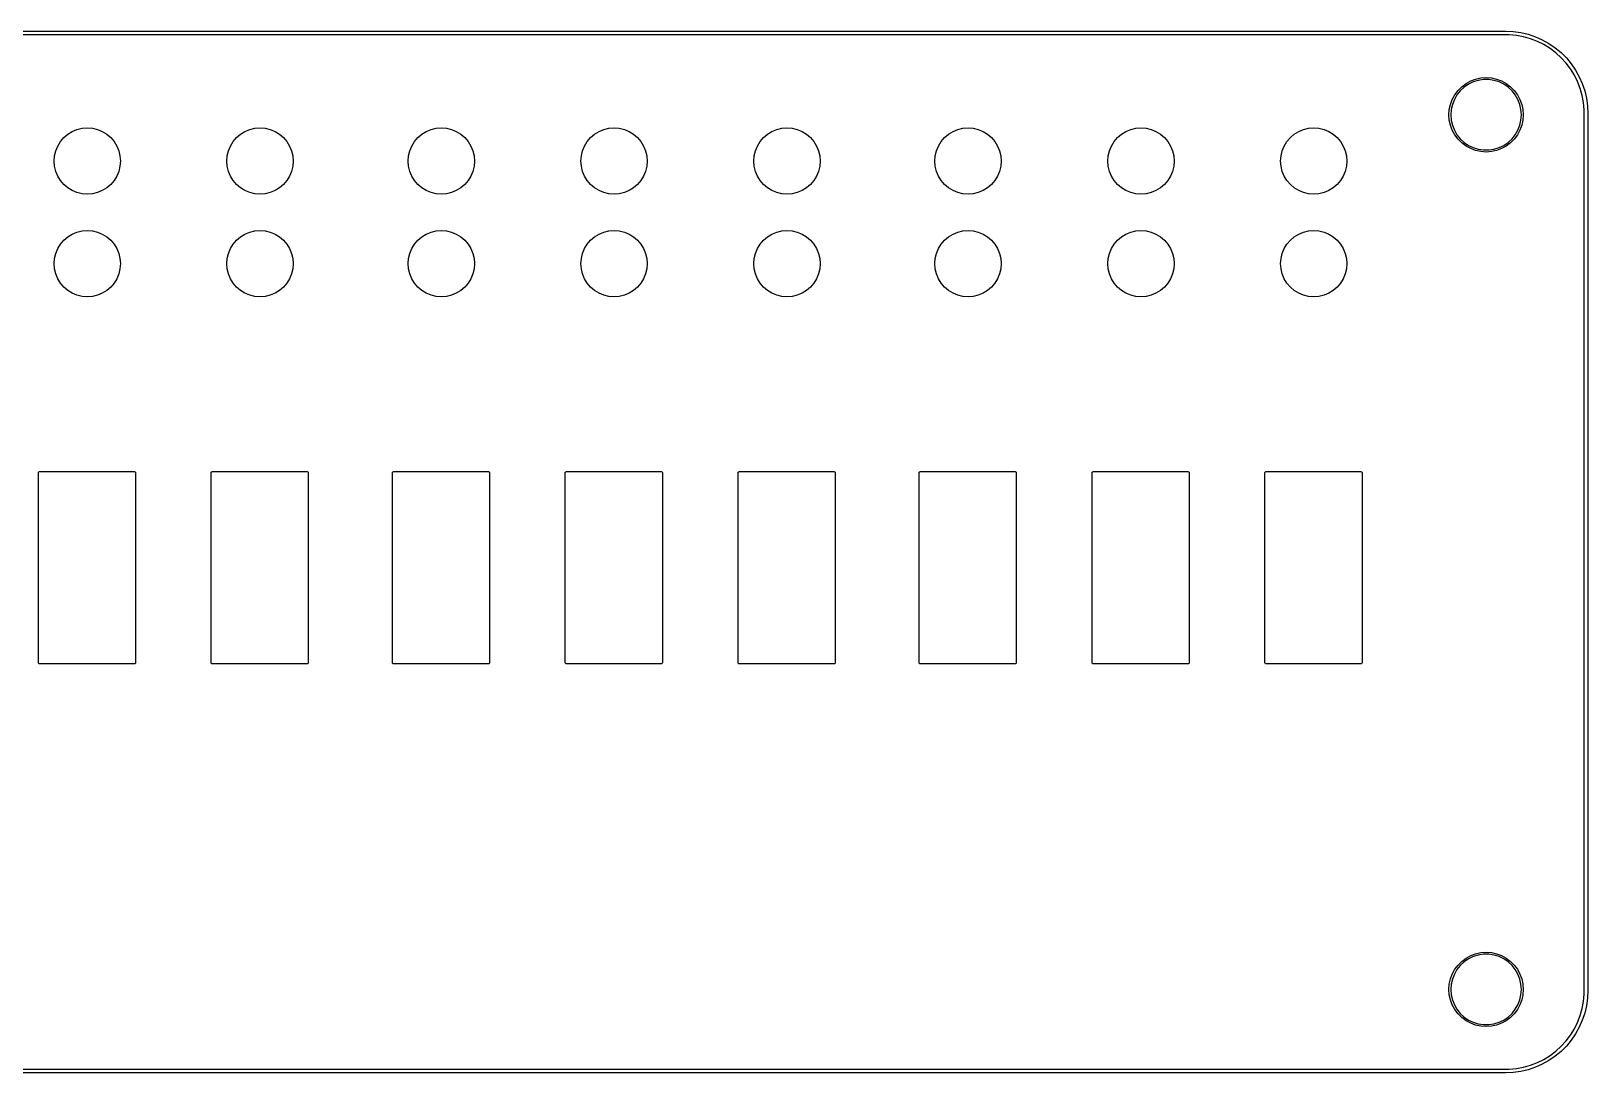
# Model space of a CAD drawing. Header units: millimetres. Extents: x 1.4 to 7.92, y -2.97 to -0.93.
# Drawn here: x 4.874 to 7.924, y -2.974 to -0.935 of the extents above; entities that cross this region are included whole.
import ezdxf

# ---------------------------------------------------------------- set-up
doc = ezdxf.new("R2010")
doc.units = ezdxf.units.MM
doc.layers.add('BLACK', color=3, linetype='CONTINUOUS')
doc.layers.add('Outline', color=7, linetype='CONTINUOUS', lineweight=0)

msp = doc.modelspace()

# ---------------------------------------------------------------- linework, layer by layer
at = {"layer": 'BLACK', "linetype": 'CONTINUOUS'}
for p, q in [((1.5619, -0.9346), (7.7627, -0.9346)), ((7.7627, -0.9417), (1.5619, -0.9417)), ((7.7627, -0.9346), (7.7775, -0.9353)), ((7.7698, -0.9417), (7.7627, -0.9417)), ((7.784, -0.943), (7.7698, -0.9417)), ((7.7775, -0.9353), (7.7922, -0.9373)), ((7.7979, -0.9456), (7.784, -0.943)), ((7.7922, -0.9373), (7.8067, -0.9407)), ((7.8067, -0.9407), (7.8208, -0.9455)), ((7.8116, -0.9495), (7.7979, -0.9456)), ((7.8249, -0.9546), (7.8116, -0.9495)), ((7.8208, -0.9455), (7.8344, -0.9515)), ((7.8376, -0.961), (7.8249, -0.9546)), ((7.8344, -0.9515), (7.8474, -0.9587)), ((7.8497, -0.9685), (7.8376, -0.961)), ((7.8474, -0.9587), (7.8597, -0.9671)), ((7.8611, -0.9771), (7.8497, -0.9685)), ((7.8597, -0.9671), (7.8711, -0.9766)), ((7.8716, -0.9866), (7.8611, -0.9771)), ((7.8711, -0.9766), (7.8817, -0.9871)), ((7.8812, -0.9972), (7.8716, -0.9866)), ((7.8898, -1.0085), (7.8812, -0.9972)), ((7.8817, -0.9871), (7.8912, -0.9986)), ((7.8912, -0.9986), (7.8996, -1.0108)), ((7.685, -1.0372), (7.6942, -1.0322)), ((7.6992, -1.0341), (7.6899, -1.0386)), ((7.6942, -1.0322), (7.7039, -1.0285)), ((7.709, -1.0311), (7.6992, -1.0341)), ((7.7039, -1.0285), (7.714, -1.0263)), ((7.7192, -1.0295), (7.709, -1.0311)), ((7.714, -1.0263), (7.7244, -1.0256)), ((7.7296, -1.0295), (7.7192, -1.0295)), ((7.7244, -1.0256), (7.7348, -1.0263)), ((7.7398, -1.0311), (7.7296, -1.0295)), ((7.7348, -1.0263), (7.7449, -1.0285)), ((7.7497, -1.0341), (7.7398, -1.0311)), ((7.7449, -1.0285), (7.7547, -1.0322)), ((7.759, -1.0386), (7.7497, -1.0341)), ((7.7547, -1.0322), (7.7638, -1.0372)), ((7.8973, -1.0206), (7.8898, -1.0085)), ((7.9036, -1.0334), (7.8973, -1.0206)), ((7.8996, -1.0108), (7.9068, -1.0238)), ((7.9088, -1.0466), (7.9036, -1.0334)), ((7.9068, -1.0238), (7.9128, -1.0374)), ((7.6582, -1.0682), (7.6631, -1.059)), ((7.6673, -1.0595), (7.6622, -1.0684)), ((7.6631, -1.059), (7.6694, -1.0507)), ((7.6738, -1.0514), (7.6673, -1.0595)), ((7.6694, -1.0507), (7.6767, -1.0434)), ((7.6813, -1.0444), (7.6738, -1.0514)), ((7.6767, -1.0434), (7.685, -1.0372)), ((7.6899, -1.0386), (7.6813, -1.0444)), ((7.7675, -1.0444), (7.759, -1.0386)), ((7.7638, -1.0372), (7.7721, -1.0434)), ((7.7751, -1.0514), (7.7675, -1.0444)), ((7.7721, -1.0434), (7.7795, -1.0507)), ((7.7815, -1.0595), (7.7751, -1.0514)), ((7.7795, -1.0507), (7.7857, -1.059)), ((7.7867, -1.0684), (7.7815, -1.0595)), ((7.7857, -1.059), (7.7907, -1.0682)), ((7.9127, -1.0603), (7.9088, -1.0466)), ((7.9153, -1.0743), (7.9127, -1.0603)), ((7.9128, -1.0374), (7.9175, -1.0515)), ((7.9175, -1.0515), (7.9209, -1.066)), ((7.9209, -1.066), (7.923, -1.0807)), ((7.6516, -1.0984), (7.6523, -1.0881)), ((7.6523, -1.0881), (7.6545, -1.0779)), ((7.6545, -1.0779), (7.6582, -1.0682)), ((7.6561, -1.0881), (7.6553, -1.0984)), ((7.6584, -1.0781), (7.6561, -1.0881)), ((7.6622, -1.0684), (7.6584, -1.0781)), ((7.7904, -1.0781), (7.7867, -1.0684)), ((7.7927, -1.0881), (7.7904, -1.0781)), ((7.7907, -1.0682), (7.7943, -1.0779)), ((7.7935, -1.0984), (7.7927, -1.0881)), ((7.7943, -1.0779), (7.7965, -1.0881)), ((7.7965, -1.0881), (7.7972, -1.0984)), ((7.9166, -1.0885), (7.9153, -1.0743)), ((7.9166, -1.0956), (7.9166, -1.0885)), ((7.9166, -2.8133), (7.9166, -1.0956)), ((7.9166, -1.0956), (7.9166, -1.0956)), ((7.923, -1.0807), (7.9237, -1.0956)), ((7.9237, -1.0956), (7.9237, -1.0956)), ((7.9237, -1.0956), (7.9237, -2.8133)), ((4.9548, -1.1311), (4.9642, -1.1272)), ((4.9642, -1.1272), (4.9741, -1.1248)), ((4.9741, -1.1248), (4.9843, -1.124)), ((4.9843, -1.124), (4.9944, -1.1248)), ((4.9944, -1.1248), (5.0043, -1.1272)), ((5.0043, -1.1272), (5.0137, -1.1311)), ((5.2933, -1.1311), (5.3028, -1.1272)), ((5.3028, -1.1272), (5.3127, -1.1248)), ((5.3127, -1.1248), (5.3228, -1.124)), ((5.3228, -1.124), (5.333, -1.1248)), ((5.333, -1.1248), (5.3429, -1.1272)), ((5.3429, -1.1272), (5.3523, -1.1311)), ((5.6483, -1.1311), (5.6577, -1.1272)), ((5.6577, -1.1272), (5.6676, -1.1248)), ((5.6676, -1.1248), (5.6778, -1.124)), ((5.6778, -1.124), (5.6879, -1.1248)), ((5.6879, -1.1248), (5.6978, -1.1272)), ((5.6978, -1.1272), (5.7072, -1.1311)), ((5.9868, -1.1311), (5.9963, -1.1272)), ((5.9963, -1.1272), (6.0062, -1.1248)), ((6.0062, -1.1248), (6.0163, -1.124)), ((6.0163, -1.124), (6.0265, -1.1248)), ((6.0265, -1.1248), (6.0364, -1.1272)), ((6.0364, -1.1272), (6.0458, -1.1311)), ((6.3254, -1.1311), (6.3348, -1.1272)), ((6.3348, -1.1272), (6.3448, -1.1248)), ((6.3448, -1.1248), (6.3549, -1.124)), ((6.3549, -1.124), (6.3651, -1.1248)), ((6.3651, -1.1248), (6.375, -1.1272)), ((6.375, -1.1272), (6.3844, -1.1311)), ((6.6802, -1.1311), (6.6896, -1.1272)), ((6.6896, -1.1272), (6.6995, -1.1248)), ((6.6995, -1.1248), (6.7096, -1.124)), ((6.7096, -1.124), (6.7198, -1.1248)), ((6.7198, -1.1248), (6.7297, -1.1272)), ((6.7297, -1.1272), (6.7391, -1.1311)), ((7.0187, -1.1311), (7.0282, -1.1272)), ((7.0282, -1.1272), (7.0381, -1.1248)), ((7.0381, -1.1248), (7.0482, -1.124)), ((7.0482, -1.124), (7.0584, -1.1248)), ((7.0584, -1.1248), (7.0683, -1.1272)), ((7.0683, -1.1272), (7.0777, -1.1311)), ((7.3573, -1.1311), (7.3667, -1.1272)), ((7.3667, -1.1272), (7.3766, -1.1248)), ((7.3766, -1.1248), (7.3868, -1.124)), ((7.3868, -1.124), (7.397, -1.1248)), ((7.397, -1.1248), (7.4069, -1.1272)), ((7.4069, -1.1272), (7.4163, -1.1311)), ((7.6523, -1.1088), (7.6516, -1.0984)), ((7.6545, -1.1189), (7.6523, -1.1088)), ((7.6582, -1.1287), (7.6545, -1.1189)), ((7.6553, -1.0984), (7.6561, -1.1087)), ((7.6561, -1.1087), (7.6584, -1.1188)), ((7.6584, -1.1188), (7.6622, -1.1284)), ((7.7867, -1.1284), (7.7904, -1.1188)), ((7.7904, -1.1188), (7.7927, -1.1087)), ((7.7943, -1.1189), (7.7907, -1.1287)), ((7.7927, -1.1087), (7.7935, -1.0984)), ((7.7965, -1.1088), (7.7943, -1.1189)), ((7.7972, -1.0984), (7.7965, -1.1088)), ((4.9264, -1.1595), (4.9317, -1.1508)), ((4.9317, -1.1508), (4.9383, -1.143)), ((4.9383, -1.143), (4.9461, -1.1364)), ((4.9461, -1.1364), (4.9548, -1.1311)), ((5.0137, -1.1311), (5.0224, -1.1364)), ((5.0224, -1.1364), (5.0302, -1.143)), ((5.0302, -1.143), (5.0368, -1.1508)), ((5.0368, -1.1508), (5.0421, -1.1595)), ((5.265, -1.1595), (5.2703, -1.1508)), ((5.2703, -1.1508), (5.2769, -1.143)), ((5.2769, -1.143), (5.2847, -1.1364)), ((5.2847, -1.1364), (5.2933, -1.1311)), ((5.3523, -1.1311), (5.361, -1.1364)), ((5.361, -1.1364), (5.3688, -1.143)), ((5.3688, -1.143), (5.3754, -1.1508)), ((5.3754, -1.1508), (5.3807, -1.1595)), ((5.6199, -1.1595), (5.6252, -1.1508)), ((5.6252, -1.1508), (5.6318, -1.143)), ((5.6318, -1.143), (5.6396, -1.1364)), ((5.6396, -1.1364), (5.6483, -1.1311)), ((5.7072, -1.1311), (5.7159, -1.1364)), ((5.7159, -1.1364), (5.7237, -1.143)), ((5.7237, -1.143), (5.7303, -1.1508)), ((5.7303, -1.1508), (5.7356, -1.1595)), ((5.9585, -1.1595), (5.9638, -1.1508)), ((5.9638, -1.1508), (5.9704, -1.143)), ((5.9704, -1.143), (5.9782, -1.1364)), ((5.9782, -1.1364), (5.9868, -1.1311)), ((6.0458, -1.1311), (6.0545, -1.1364)), ((6.0545, -1.1364), (6.0623, -1.143)), ((6.0623, -1.143), (6.0689, -1.1508)), ((6.0689, -1.1508), (6.0742, -1.1595)), ((6.297, -1.1595), (6.3024, -1.1508)), ((6.3024, -1.1508), (6.309, -1.143)), ((6.309, -1.143), (6.3167, -1.1364)), ((6.3167, -1.1364), (6.3254, -1.1311)), ((6.3844, -1.1311), (6.3931, -1.1364)), ((6.3931, -1.1364), (6.4009, -1.143)), ((6.4009, -1.143), (6.4075, -1.1508)), ((6.4075, -1.1508), (6.4128, -1.1595)), ((6.6518, -1.1595), (6.6571, -1.1508)), ((6.6571, -1.1508), (6.6637, -1.143)), ((6.6637, -1.143), (6.6715, -1.1364)), ((6.6715, -1.1364), (6.6802, -1.1311)), ((6.7391, -1.1311), (6.7478, -1.1364)), ((6.7478, -1.1364), (6.7556, -1.143)), ((6.7556, -1.143), (6.7622, -1.1508)), ((6.7622, -1.1508), (6.7675, -1.1595)), ((6.9903, -1.1595), (6.9957, -1.1508)), ((6.9957, -1.1508), (7.0023, -1.143)), ((7.0023, -1.143), (7.01, -1.1364)), ((7.01, -1.1364), (7.0187, -1.1311)), ((7.0777, -1.1311), (7.0864, -1.1364)), ((7.0864, -1.1364), (7.0942, -1.143)), ((7.0942, -1.143), (7.1008, -1.1508)), ((7.1008, -1.1508), (7.1061, -1.1595)), ((7.3289, -1.1595), (7.3343, -1.1508)), ((7.3343, -1.1508), (7.3409, -1.143)), ((7.3409, -1.143), (7.3486, -1.1364)), ((7.3486, -1.1364), (7.3573, -1.1311)), ((7.4163, -1.1311), (7.425, -1.1364)), ((7.425, -1.1364), (7.4327, -1.143)), ((7.4327, -1.143), (7.4394, -1.1508)), ((7.4394, -1.1508), (7.4447, -1.1595)), ((7.6631, -1.1378), (7.6582, -1.1287)), ((7.6622, -1.1284), (7.6673, -1.1373)), ((7.6694, -1.1461), (7.6631, -1.1378)), ((7.6673, -1.1373), (7.6738, -1.1454)), ((7.6767, -1.1535), (7.6694, -1.1461)), ((7.6738, -1.1454), (7.6813, -1.1524)), ((7.685, -1.1597), (7.6767, -1.1535)), ((7.6813, -1.1524), (7.6899, -1.1583)), ((7.6899, -1.1583), (7.6992, -1.1627)), ((7.7497, -1.1627), (7.759, -1.1583)), ((7.759, -1.1583), (7.7675, -1.1524)), ((7.7721, -1.1535), (7.7638, -1.1597)), ((7.7675, -1.1524), (7.7751, -1.1454)), ((7.7795, -1.1461), (7.7721, -1.1535)), ((7.7751, -1.1454), (7.7815, -1.1373)), ((7.7857, -1.1378), (7.7795, -1.1461)), ((7.7815, -1.1373), (7.7867, -1.1284)), ((7.7907, -1.1287), (7.7857, -1.1378)), ((4.9193, -1.189), (4.9201, -1.1788)), ((4.9201, -1.1991), (4.9193, -1.189)), ((4.9201, -1.1788), (4.9225, -1.1689)), ((4.9225, -1.1689), (4.9264, -1.1595)), ((5.0421, -1.1595), (5.046, -1.1689)), ((5.046, -1.1689), (5.0484, -1.1788)), ((5.0484, -1.1788), (5.0492, -1.189)), ((5.0492, -1.189), (5.0484, -1.1991)), ((5.2579, -1.189), (5.2587, -1.1788)), ((5.2587, -1.1991), (5.2579, -1.189)), ((5.2587, -1.1788), (5.2611, -1.1689)), ((5.2611, -1.1689), (5.265, -1.1595)), ((5.3807, -1.1595), (5.3846, -1.1689)), ((5.3846, -1.1689), (5.387, -1.1788)), ((5.387, -1.1788), (5.3878, -1.189)), ((5.3878, -1.189), (5.387, -1.1991)), ((5.6128, -1.189), (5.6136, -1.1788)), ((5.6136, -1.1991), (5.6128, -1.189)), ((5.6136, -1.1788), (5.616, -1.1689)), ((5.616, -1.1689), (5.6199, -1.1595)), ((5.7356, -1.1595), (5.7395, -1.1689)), ((5.7395, -1.1689), (5.7419, -1.1788)), ((5.7419, -1.1788), (5.7427, -1.189)), ((5.7427, -1.189), (5.7419, -1.1991)), ((5.9514, -1.189), (5.9522, -1.1788)), ((5.9522, -1.1991), (5.9514, -1.189)), ((5.9522, -1.1788), (5.9546, -1.1689)), ((5.9546, -1.1689), (5.9585, -1.1595)), ((6.0742, -1.1595), (6.0781, -1.1689)), ((6.0781, -1.1689), (6.0805, -1.1788)), ((6.0805, -1.1788), (6.0813, -1.189)), ((6.0813, -1.189), (6.0805, -1.1991)), ((6.29, -1.189), (6.2908, -1.1788)), ((6.2908, -1.1991), (6.29, -1.189)), ((6.2908, -1.1788), (6.2931, -1.1689)), ((6.2931, -1.1689), (6.297, -1.1595)), ((6.4128, -1.1595), (6.4167, -1.1689)), ((6.4167, -1.1689), (6.4191, -1.1788)), ((6.4191, -1.1788), (6.4199, -1.189)), ((6.4199, -1.189), (6.4191, -1.1991)), ((6.6447, -1.189), (6.6455, -1.1788)), ((6.6455, -1.1991), (6.6447, -1.189)), ((6.6455, -1.1788), (6.6479, -1.1689)), ((6.6479, -1.1689), (6.6518, -1.1595)), ((6.7675, -1.1595), (6.7714, -1.1689)), ((6.7714, -1.1689), (6.7738, -1.1788)), ((6.7738, -1.1788), (6.7746, -1.189)), ((6.7746, -1.189), (6.7738, -1.1991)), ((6.9833, -1.189), (6.9841, -1.1788)), ((6.9841, -1.1991), (6.9833, -1.189)), ((6.9841, -1.1788), (6.9864, -1.1689)), ((6.9864, -1.1689), (6.9903, -1.1595)), ((7.1061, -1.1595), (7.11, -1.1689)), ((7.11, -1.1689), (7.1124, -1.1788)), ((7.1124, -1.1788), (7.1132, -1.189)), ((7.1132, -1.189), (7.1124, -1.1991)), ((7.3219, -1.189), (7.3227, -1.1788)), ((7.3227, -1.1991), (7.3219, -1.189)), ((7.3227, -1.1788), (7.325, -1.1689)), ((7.325, -1.1689), (7.3289, -1.1595)), ((7.4447, -1.1595), (7.4486, -1.1689)), ((7.4486, -1.1689), (7.451, -1.1788)), ((7.451, -1.1788), (7.4518, -1.189)), ((7.4518, -1.189), (7.451, -1.1991)), ((7.6942, -1.1647), (7.685, -1.1597)), ((7.7039, -1.1683), (7.6942, -1.1647)), ((7.6992, -1.1627), (7.709, -1.1658)), ((7.714, -1.1705), (7.7039, -1.1683)), ((7.709, -1.1658), (7.7192, -1.1673)), ((7.7244, -1.1713), (7.714, -1.1705)), ((7.7192, -1.1673), (7.7296, -1.1673)), ((7.7348, -1.1705), (7.7244, -1.1713)), ((7.7296, -1.1673), (7.7398, -1.1658)), ((7.7449, -1.1683), (7.7348, -1.1705)), ((7.7398, -1.1658), (7.7497, -1.1627)), ((7.7547, -1.1647), (7.7449, -1.1683)), ((7.7638, -1.1597), (7.7547, -1.1647)), ((4.9225, -1.2091), (4.9201, -1.1991)), ((4.9264, -1.2185), (4.9225, -1.2091)), ((4.9317, -1.2272), (4.9264, -1.2185)), ((5.0421, -1.2185), (5.0368, -1.2272)), ((5.046, -1.2091), (5.0421, -1.2185)), ((5.0484, -1.1991), (5.046, -1.2091)), ((5.2611, -1.2091), (5.2587, -1.1991)), ((5.265, -1.2185), (5.2611, -1.2091)), ((5.2703, -1.2272), (5.265, -1.2185)), ((5.3807, -1.2185), (5.3754, -1.2272)), ((5.3846, -1.2091), (5.3807, -1.2185)), ((5.387, -1.1991), (5.3846, -1.2091)), ((5.616, -1.2091), (5.6136, -1.1991)), ((5.6199, -1.2185), (5.616, -1.2091)), ((5.6252, -1.2272), (5.6199, -1.2185)), ((5.7356, -1.2185), (5.7303, -1.2272)), ((5.7395, -1.2091), (5.7356, -1.2185)), ((5.7419, -1.1991), (5.7395, -1.2091)), ((5.9546, -1.2091), (5.9522, -1.1991)), ((5.9585, -1.2185), (5.9546, -1.2091)), ((5.9638, -1.2272), (5.9585, -1.2185)), ((6.0742, -1.2185), (6.0689, -1.2272)), ((6.0781, -1.2091), (6.0742, -1.2185)), ((6.0805, -1.1991), (6.0781, -1.2091)), ((6.2931, -1.2091), (6.2908, -1.1991)), ((6.297, -1.2185), (6.2931, -1.2091)), ((6.3024, -1.2272), (6.297, -1.2185)), ((6.4128, -1.2185), (6.4075, -1.2272)), ((6.4167, -1.2091), (6.4128, -1.2185)), ((6.4191, -1.1991), (6.4167, -1.2091)), ((6.6479, -1.2091), (6.6455, -1.1991)), ((6.6518, -1.2185), (6.6479, -1.2091)), ((6.6571, -1.2272), (6.6518, -1.2185)), ((6.7675, -1.2185), (6.7622, -1.2272)), ((6.7714, -1.2091), (6.7675, -1.2185)), ((6.7738, -1.1991), (6.7714, -1.2091)), ((6.9864, -1.2091), (6.9841, -1.1991)), ((6.9903, -1.2185), (6.9864, -1.2091)), ((6.9957, -1.2272), (6.9903, -1.2185)), ((7.1061, -1.2185), (7.1008, -1.2272)), ((7.11, -1.2091), (7.1061, -1.2185)), ((7.1124, -1.1991), (7.11, -1.2091)), ((7.325, -1.2091), (7.3227, -1.1991)), ((7.3289, -1.2185), (7.325, -1.2091)), ((7.3343, -1.2272), (7.3289, -1.2185)), ((7.4447, -1.2185), (7.4394, -1.2272)), ((7.4486, -1.2091), (7.4447, -1.2185)), ((7.451, -1.1991), (7.4486, -1.2091)), ((4.9383, -1.2349), (4.9317, -1.2272)), ((4.9461, -1.2415), (4.9383, -1.2349)), ((4.9548, -1.2469), (4.9461, -1.2415)), ((4.9642, -1.2508), (4.9548, -1.2469)), ((5.0137, -1.2469), (5.0043, -1.2508)), ((5.0224, -1.2415), (5.0137, -1.2469)), ((5.0302, -1.2349), (5.0224, -1.2415)), ((5.0368, -1.2272), (5.0302, -1.2349)), ((5.2769, -1.2349), (5.2703, -1.2272)), ((5.2847, -1.2415), (5.2769, -1.2349)), ((5.2933, -1.2469), (5.2847, -1.2415)), ((5.3028, -1.2508), (5.2933, -1.2469)), ((5.3523, -1.2469), (5.3429, -1.2508)), ((5.361, -1.2415), (5.3523, -1.2469)), ((5.3688, -1.2349), (5.361, -1.2415)), ((5.3754, -1.2272), (5.3688, -1.2349)), ((5.6318, -1.2349), (5.6252, -1.2272)), ((5.6396, -1.2415), (5.6318, -1.2349)), ((5.6483, -1.2469), (5.6396, -1.2415)), ((5.6577, -1.2508), (5.6483, -1.2469)), ((5.7072, -1.2469), (5.6978, -1.2508)), ((5.7159, -1.2415), (5.7072, -1.2469)), ((5.7237, -1.2349), (5.7159, -1.2415)), ((5.7303, -1.2272), (5.7237, -1.2349)), ((5.9704, -1.2349), (5.9638, -1.2272)), ((5.9782, -1.2415), (5.9704, -1.2349)), ((5.9868, -1.2469), (5.9782, -1.2415)), ((5.9963, -1.2508), (5.9868, -1.2469)), ((6.0458, -1.2469), (6.0364, -1.2508)), ((6.0545, -1.2415), (6.0458, -1.2469)), ((6.0623, -1.2349), (6.0545, -1.2415)), ((6.0689, -1.2272), (6.0623, -1.2349)), ((6.309, -1.2349), (6.3024, -1.2272)), ((6.3167, -1.2415), (6.309, -1.2349)), ((6.3254, -1.2469), (6.3167, -1.2415)), ((6.3348, -1.2508), (6.3254, -1.2469)), ((6.3844, -1.2469), (6.375, -1.2508)), ((6.3931, -1.2415), (6.3844, -1.2469)), ((6.4009, -1.2349), (6.3931, -1.2415)), ((6.4075, -1.2272), (6.4009, -1.2349)), ((6.6637, -1.2349), (6.6571, -1.2272)), ((6.6715, -1.2415), (6.6637, -1.2349)), ((6.6802, -1.2469), (6.6715, -1.2415)), ((6.6896, -1.2508), (6.6802, -1.2469)), ((6.7391, -1.2469), (6.7297, -1.2508)), ((6.7478, -1.2415), (6.7391, -1.2469)), ((6.7556, -1.2349), (6.7478, -1.2415)), ((6.7622, -1.2272), (6.7556, -1.2349)), ((7.0023, -1.2349), (6.9957, -1.2272)), ((7.01, -1.2415), (7.0023, -1.2349)), ((7.0187, -1.2469), (7.01, -1.2415)), ((7.0282, -1.2508), (7.0187, -1.2469)), ((7.0777, -1.2469), (7.0683, -1.2508)), ((7.0864, -1.2415), (7.0777, -1.2469)), ((7.0942, -1.2349), (7.0864, -1.2415)), ((7.1008, -1.2272), (7.0942, -1.2349)), ((7.3409, -1.2349), (7.3343, -1.2272)), ((7.3486, -1.2415), (7.3409, -1.2349)), ((7.3573, -1.2469), (7.3486, -1.2415)), ((7.3667, -1.2508), (7.3573, -1.2469)), ((7.4163, -1.2469), (7.4069, -1.2508)), ((7.425, -1.2415), (7.4163, -1.2469)), ((7.4327, -1.2349), (7.425, -1.2415)), ((7.4394, -1.2272), (7.4327, -1.2349)), ((4.9741, -1.2531), (4.9642, -1.2508)), ((4.9843, -1.2539), (4.9741, -1.2531)), ((4.9944, -1.2531), (4.9843, -1.2539)), ((5.0043, -1.2508), (4.9944, -1.2531)), ((5.3127, -1.2531), (5.3028, -1.2508)), ((5.3228, -1.2539), (5.3127, -1.2531)), ((5.333, -1.2531), (5.3228, -1.2539)), ((5.3429, -1.2508), (5.333, -1.2531)), ((5.6676, -1.2531), (5.6577, -1.2508)), ((5.6778, -1.2539), (5.6676, -1.2531)), ((5.6879, -1.2531), (5.6778, -1.2539)), ((5.6978, -1.2508), (5.6879, -1.2531)), ((6.0062, -1.2531), (5.9963, -1.2508)), ((6.0163, -1.2539), (6.0062, -1.2531)), ((6.0265, -1.2531), (6.0163, -1.2539)), ((6.0364, -1.2508), (6.0265, -1.2531)), ((6.3448, -1.2531), (6.3348, -1.2508)), ((6.3549, -1.2539), (6.3448, -1.2531)), ((6.3651, -1.2531), (6.3549, -1.2539)), ((6.375, -1.2508), (6.3651, -1.2531)), ((6.6995, -1.2531), (6.6896, -1.2508)), ((6.7096, -1.2539), (6.6995, -1.2531)), ((6.7198, -1.2531), (6.7096, -1.2539)), ((6.7297, -1.2508), (6.7198, -1.2531)), ((7.0381, -1.2531), (7.0282, -1.2508)), ((7.0482, -1.2539), (7.0381, -1.2531)), ((7.0584, -1.2531), (7.0482, -1.2539)), ((7.0683, -1.2508), (7.0584, -1.2531)), ((7.3766, -1.2531), (7.3667, -1.2508)), ((7.3868, -1.2539), (7.3766, -1.2531)), ((7.397, -1.2531), (7.3868, -1.2539)), ((7.4069, -1.2508), (7.397, -1.2531)), ((4.9383, -1.3438), (4.9461, -1.3372)), ((4.9461, -1.3372), (4.9548, -1.3319)), ((4.9548, -1.3319), (4.9642, -1.328)), ((4.9642, -1.328), (4.9741, -1.3256)), ((4.9741, -1.3256), (4.9843, -1.3248)), ((4.9843, -1.3248), (4.9944, -1.3256)), ((4.9944, -1.3256), (5.0043, -1.328)), ((5.0043, -1.328), (5.0137, -1.3319)), ((5.0137, -1.3319), (5.0224, -1.3372)), ((5.0224, -1.3372), (5.0302, -1.3438)), ((5.2769, -1.3438), (5.2847, -1.3372)), ((5.2847, -1.3372), (5.2933, -1.3319)), ((5.2933, -1.3319), (5.3028, -1.328)), ((5.3028, -1.328), (5.3127, -1.3256)), ((5.3127, -1.3256), (5.3228, -1.3248)), ((5.3228, -1.3248), (5.333, -1.3256)), ((5.333, -1.3256), (5.3429, -1.328)), ((5.3429, -1.328), (5.3523, -1.3319)), ((5.3523, -1.3319), (5.361, -1.3372)), ((5.361, -1.3372), (5.3688, -1.3438)), ((5.6318, -1.3438), (5.6396, -1.3372)), ((5.6396, -1.3372), (5.6483, -1.3319)), ((5.6483, -1.3319), (5.6577, -1.328)), ((5.6577, -1.328), (5.6676, -1.3256)), ((5.6676, -1.3256), (5.6778, -1.3248)), ((5.6778, -1.3248), (5.6879, -1.3256)), ((5.6879, -1.3256), (5.6978, -1.328)), ((5.6978, -1.328), (5.7072, -1.3319)), ((5.7072, -1.3319), (5.7159, -1.3372)), ((5.7159, -1.3372), (5.7237, -1.3438)), ((5.9704, -1.3438), (5.9782, -1.3372)), ((5.9782, -1.3372), (5.9868, -1.3319)), ((5.9868, -1.3319), (5.9963, -1.328)), ((5.9963, -1.328), (6.0062, -1.3256)), ((6.0062, -1.3256), (6.0163, -1.3248)), ((6.0163, -1.3248), (6.0265, -1.3256)), ((6.0265, -1.3256), (6.0364, -1.328)), ((6.0364, -1.328), (6.0458, -1.3319)), ((6.0458, -1.3319), (6.0545, -1.3372)), ((6.0545, -1.3372), (6.0623, -1.3438)), ((6.309, -1.3438), (6.3167, -1.3372)), ((6.3167, -1.3372), (6.3254, -1.3319)), ((6.3254, -1.3319), (6.3348, -1.328)), ((6.3348, -1.328), (6.3448, -1.3256)), ((6.3448, -1.3256), (6.3549, -1.3248)), ((6.3549, -1.3248), (6.3651, -1.3256)), ((6.3651, -1.3256), (6.375, -1.328)), ((6.375, -1.328), (6.3844, -1.3319)), ((6.3844, -1.3319), (6.3931, -1.3372)), ((6.3931, -1.3372), (6.4009, -1.3438)), ((6.6637, -1.3438), (6.6715, -1.3372)), ((6.6715, -1.3372), (6.6802, -1.3319)), ((6.6802, -1.3319), (6.6896, -1.328)), ((6.6896, -1.328), (6.6995, -1.3256)), ((6.6995, -1.3256), (6.7096, -1.3248)), ((6.7096, -1.3248), (6.7198, -1.3256)), ((6.7198, -1.3256), (6.7297, -1.328)), ((6.7297, -1.328), (6.7391, -1.3319)), ((6.7391, -1.3319), (6.7478, -1.3372)), ((6.7478, -1.3372), (6.7556, -1.3438)), ((7.0023, -1.3438), (7.01, -1.3372)), ((7.01, -1.3372), (7.0187, -1.3319)), ((7.0187, -1.3319), (7.0282, -1.328)), ((7.0282, -1.328), (7.0381, -1.3256)), ((7.0381, -1.3256), (7.0482, -1.3248)), ((7.0482, -1.3248), (7.0584, -1.3256)), ((7.0584, -1.3256), (7.0683, -1.328)), ((7.0683, -1.328), (7.0777, -1.3319)), ((7.0777, -1.3319), (7.0864, -1.3372)), ((7.0864, -1.3372), (7.0942, -1.3438)), ((7.3409, -1.3438), (7.3486, -1.3372)), ((7.3486, -1.3372), (7.3573, -1.3319)), ((7.3573, -1.3319), (7.3667, -1.328)), ((7.3667, -1.328), (7.3766, -1.3256)), ((7.3766, -1.3256), (7.3868, -1.3248)), ((7.3868, -1.3248), (7.397, -1.3256)), ((7.397, -1.3256), (7.4069, -1.328)), ((7.4069, -1.328), (7.4163, -1.3319)), ((7.4163, -1.3319), (7.425, -1.3372)), ((7.425, -1.3372), (7.4327, -1.3438)), ((4.9201, -1.3796), (4.9225, -1.3697)), ((4.9225, -1.3697), (4.9264, -1.3603)), ((4.9264, -1.3603), (4.9317, -1.3516)), ((4.9317, -1.3516), (4.9383, -1.3438)), ((5.0302, -1.3438), (5.0368, -1.3516)), ((5.0368, -1.3516), (5.0421, -1.3603)), ((5.0421, -1.3603), (5.046, -1.3697)), ((5.046, -1.3697), (5.0484, -1.3796)), ((5.2587, -1.3796), (5.2611, -1.3697)), ((5.2611, -1.3697), (5.265, -1.3603)), ((5.265, -1.3603), (5.2703, -1.3516)), ((5.2703, -1.3516), (5.2769, -1.3438)), ((5.3688, -1.3438), (5.3754, -1.3516)), ((5.3754, -1.3516), (5.3807, -1.3603)), ((5.3807, -1.3603), (5.3846, -1.3697)), ((5.3846, -1.3697), (5.387, -1.3796)), ((5.6136, -1.3796), (5.616, -1.3697)), ((5.616, -1.3697), (5.6199, -1.3603)), ((5.6199, -1.3603), (5.6252, -1.3516)), ((5.6252, -1.3516), (5.6318, -1.3438)), ((5.7237, -1.3438), (5.7303, -1.3516)), ((5.7303, -1.3516), (5.7356, -1.3603)), ((5.7356, -1.3603), (5.7395, -1.3697)), ((5.7395, -1.3697), (5.7419, -1.3796)), ((5.9522, -1.3796), (5.9546, -1.3697)), ((5.9546, -1.3697), (5.9585, -1.3603)), ((5.9585, -1.3603), (5.9638, -1.3516)), ((5.9638, -1.3516), (5.9704, -1.3438)), ((6.0623, -1.3438), (6.0689, -1.3516)), ((6.0689, -1.3516), (6.0742, -1.3603)), ((6.0742, -1.3603), (6.0781, -1.3697)), ((6.0781, -1.3697), (6.0805, -1.3796)), ((6.2908, -1.3796), (6.2931, -1.3697)), ((6.2931, -1.3697), (6.297, -1.3603)), ((6.297, -1.3603), (6.3024, -1.3516)), ((6.3024, -1.3516), (6.309, -1.3438)), ((6.4009, -1.3438), (6.4075, -1.3516)), ((6.4075, -1.3516), (6.4128, -1.3603)), ((6.4128, -1.3603), (6.4167, -1.3697)), ((6.4167, -1.3697), (6.4191, -1.3796)), ((6.6455, -1.3796), (6.6479, -1.3697)), ((6.6479, -1.3697), (6.6518, -1.3603)), ((6.6518, -1.3603), (6.6571, -1.3516)), ((6.6571, -1.3516), (6.6637, -1.3438)), ((6.7556, -1.3438), (6.7622, -1.3516)), ((6.7622, -1.3516), (6.7675, -1.3603)), ((6.7675, -1.3603), (6.7714, -1.3697)), ((6.7714, -1.3697), (6.7738, -1.3796)), ((6.9841, -1.3796), (6.9864, -1.3697)), ((6.9864, -1.3697), (6.9903, -1.3603)), ((6.9903, -1.3603), (6.9957, -1.3516)), ((6.9957, -1.3516), (7.0023, -1.3438)), ((7.0942, -1.3438), (7.1008, -1.3516)), ((7.1008, -1.3516), (7.1061, -1.3603)), ((7.1061, -1.3603), (7.11, -1.3697)), ((7.11, -1.3697), (7.1124, -1.3796)), ((7.3227, -1.3796), (7.325, -1.3697)), ((7.325, -1.3697), (7.3289, -1.3603)), ((7.3289, -1.3603), (7.3343, -1.3516)), ((7.3343, -1.3516), (7.3409, -1.3438)), ((7.4327, -1.3438), (7.4394, -1.3516)), ((7.4394, -1.3516), (7.4447, -1.3603)), ((7.4447, -1.3603), (7.4486, -1.3697)), ((7.4486, -1.3697), (7.451, -1.3796)), ((4.9193, -1.3898), (4.9201, -1.3796)), ((4.9201, -1.3999), (4.9193, -1.3898)), ((4.9225, -1.4098), (4.9201, -1.3999)), ((5.0484, -1.3999), (5.046, -1.4098)), ((5.0484, -1.3796), (5.0492, -1.3898)), ((5.0492, -1.3898), (5.0484, -1.3999)), ((5.2579, -1.3898), (5.2587, -1.3796)), ((5.2587, -1.3999), (5.2579, -1.3898)), ((5.2611, -1.4098), (5.2587, -1.3999)), ((5.387, -1.3999), (5.3846, -1.4098)), ((5.387, -1.3796), (5.3878, -1.3898)), ((5.3878, -1.3898), (5.387, -1.3999)), ((5.6128, -1.3898), (5.6136, -1.3796)), ((5.6136, -1.3999), (5.6128, -1.3898)), ((5.616, -1.4098), (5.6136, -1.3999)), ((5.7419, -1.3999), (5.7395, -1.4098)), ((5.7419, -1.3796), (5.7427, -1.3898)), ((5.7427, -1.3898), (5.7419, -1.3999)), ((5.9514, -1.3898), (5.9522, -1.3796)), ((5.9522, -1.3999), (5.9514, -1.3898)), ((5.9546, -1.4098), (5.9522, -1.3999)), ((6.0805, -1.3999), (6.0781, -1.4098)), ((6.0805, -1.3796), (6.0813, -1.3898)), ((6.0813, -1.3898), (6.0805, -1.3999)), ((6.29, -1.3898), (6.2908, -1.3796)), ((6.2908, -1.3999), (6.29, -1.3898)), ((6.2931, -1.4098), (6.2908, -1.3999)), ((6.4191, -1.3999), (6.4167, -1.4098)), ((6.4191, -1.3796), (6.4199, -1.3898)), ((6.4199, -1.3898), (6.4191, -1.3999)), ((6.6447, -1.3898), (6.6455, -1.3796)), ((6.6455, -1.3999), (6.6447, -1.3898)), ((6.6479, -1.4098), (6.6455, -1.3999)), ((6.7738, -1.3999), (6.7714, -1.4098)), ((6.7738, -1.3796), (6.7746, -1.3898)), ((6.7746, -1.3898), (6.7738, -1.3999)), ((6.9833, -1.3898), (6.9841, -1.3796)), ((6.9841, -1.3999), (6.9833, -1.3898)), ((6.9864, -1.4098), (6.9841, -1.3999)), ((7.1124, -1.3999), (7.11, -1.4098)), ((7.1124, -1.3796), (7.1132, -1.3898)), ((7.1132, -1.3898), (7.1124, -1.3999)), ((7.3219, -1.3898), (7.3227, -1.3796)), ((7.3227, -1.3999), (7.3219, -1.3898)), ((7.325, -1.4098), (7.3227, -1.3999)), ((7.451, -1.3999), (7.4486, -1.4098)), ((7.451, -1.3796), (7.4518, -1.3898)), ((7.4518, -1.3898), (7.451, -1.3999)), ((4.9264, -1.4193), (4.9225, -1.4098)), ((4.9317, -1.4279), (4.9264, -1.4193)), ((4.9383, -1.4357), (4.9317, -1.4279)), ((5.0368, -1.4279), (5.0302, -1.4357)), ((5.0421, -1.4193), (5.0368, -1.4279)), ((5.046, -1.4098), (5.0421, -1.4193)), ((5.265, -1.4193), (5.2611, -1.4098)), ((5.2703, -1.4279), (5.265, -1.4193)), ((5.2769, -1.4357), (5.2703, -1.4279)), ((5.3754, -1.4279), (5.3688, -1.4357)), ((5.3807, -1.4193), (5.3754, -1.4279)), ((5.3846, -1.4098), (5.3807, -1.4193)), ((5.6199, -1.4193), (5.616, -1.4098)), ((5.6252, -1.4279), (5.6199, -1.4193)), ((5.6318, -1.4357), (5.6252, -1.4279)), ((5.7303, -1.4279), (5.7237, -1.4357)), ((5.7356, -1.4193), (5.7303, -1.4279)), ((5.7395, -1.4098), (5.7356, -1.4193)), ((5.9585, -1.4193), (5.9546, -1.4098)), ((5.9638, -1.4279), (5.9585, -1.4193)), ((5.9704, -1.4357), (5.9638, -1.4279)), ((6.0689, -1.4279), (6.0623, -1.4357)), ((6.0742, -1.4193), (6.0689, -1.4279)), ((6.0781, -1.4098), (6.0742, -1.4193)), ((6.297, -1.4193), (6.2931, -1.4098)), ((6.3024, -1.4279), (6.297, -1.4193)), ((6.309, -1.4357), (6.3024, -1.4279)), ((6.4075, -1.4279), (6.4009, -1.4357)), ((6.4128, -1.4193), (6.4075, -1.4279)), ((6.4167, -1.4098), (6.4128, -1.4193)), ((6.6518, -1.4193), (6.6479, -1.4098)), ((6.6571, -1.4279), (6.6518, -1.4193)), ((6.6637, -1.4357), (6.6571, -1.4279)), ((6.7622, -1.4279), (6.7556, -1.4357)), ((6.7675, -1.4193), (6.7622, -1.4279)), ((6.7714, -1.4098), (6.7675, -1.4193)), ((6.9903, -1.4193), (6.9864, -1.4098)), ((6.9957, -1.4279), (6.9903, -1.4193)), ((7.0023, -1.4357), (6.9957, -1.4279)), ((7.1008, -1.4279), (7.0942, -1.4357)), ((7.1061, -1.4193), (7.1008, -1.4279)), ((7.11, -1.4098), (7.1061, -1.4193)), ((7.3289, -1.4193), (7.325, -1.4098)), ((7.3343, -1.4279), (7.3289, -1.4193)), ((7.3409, -1.4357), (7.3343, -1.4279)), ((7.4394, -1.4279), (7.4327, -1.4357)), ((7.4447, -1.4193), (7.4394, -1.4279)), ((7.4486, -1.4098), (7.4447, -1.4193)), ((4.9461, -1.4423), (4.9383, -1.4357)), ((4.9548, -1.4476), (4.9461, -1.4423)), ((4.9642, -1.4515), (4.9548, -1.4476)), ((4.9741, -1.4539), (4.9642, -1.4515)), ((4.9843, -1.4547), (4.9741, -1.4539)), ((4.9944, -1.4539), (4.9843, -1.4547)), ((5.0043, -1.4515), (4.9944, -1.4539)), ((5.0137, -1.4476), (5.0043, -1.4515)), ((5.0224, -1.4423), (5.0137, -1.4476)), ((5.0302, -1.4357), (5.0224, -1.4423)), ((5.2847, -1.4423), (5.2769, -1.4357)), ((5.2933, -1.4476), (5.2847, -1.4423)), ((5.3028, -1.4515), (5.2933, -1.4476)), ((5.3127, -1.4539), (5.3028, -1.4515)), ((5.3228, -1.4547), (5.3127, -1.4539)), ((5.333, -1.4539), (5.3228, -1.4547)), ((5.3429, -1.4515), (5.333, -1.4539)), ((5.3523, -1.4476), (5.3429, -1.4515)), ((5.361, -1.4423), (5.3523, -1.4476)), ((5.3688, -1.4357), (5.361, -1.4423)), ((5.6396, -1.4423), (5.6318, -1.4357)), ((5.6483, -1.4476), (5.6396, -1.4423)), ((5.6577, -1.4515), (5.6483, -1.4476)), ((5.6676, -1.4539), (5.6577, -1.4515)), ((5.6778, -1.4547), (5.6676, -1.4539)), ((5.6879, -1.4539), (5.6778, -1.4547)), ((5.6978, -1.4515), (5.6879, -1.4539)), ((5.7072, -1.4476), (5.6978, -1.4515)), ((5.7159, -1.4423), (5.7072, -1.4476)), ((5.7237, -1.4357), (5.7159, -1.4423)), ((5.9782, -1.4423), (5.9704, -1.4357)), ((5.9868, -1.4476), (5.9782, -1.4423)), ((5.9963, -1.4515), (5.9868, -1.4476)), ((6.0062, -1.4539), (5.9963, -1.4515)), ((6.0163, -1.4547), (6.0062, -1.4539)), ((6.0265, -1.4539), (6.0163, -1.4547)), ((6.0364, -1.4515), (6.0265, -1.4539)), ((6.0458, -1.4476), (6.0364, -1.4515)), ((6.0545, -1.4423), (6.0458, -1.4476)), ((6.0623, -1.4357), (6.0545, -1.4423)), ((6.3167, -1.4423), (6.309, -1.4357)), ((6.3254, -1.4476), (6.3167, -1.4423)), ((6.3348, -1.4515), (6.3254, -1.4476)), ((6.3448, -1.4539), (6.3348, -1.4515)), ((6.3549, -1.4547), (6.3448, -1.4539)), ((6.3651, -1.4539), (6.3549, -1.4547)), ((6.375, -1.4515), (6.3651, -1.4539)), ((6.3844, -1.4476), (6.375, -1.4515)), ((6.3931, -1.4423), (6.3844, -1.4476)), ((6.4009, -1.4357), (6.3931, -1.4423)), ((6.6715, -1.4423), (6.6637, -1.4357)), ((6.6802, -1.4476), (6.6715, -1.4423)), ((6.6896, -1.4515), (6.6802, -1.4476)), ((6.6995, -1.4539), (6.6896, -1.4515)), ((6.7096, -1.4547), (6.6995, -1.4539)), ((6.7198, -1.4539), (6.7096, -1.4547)), ((6.7297, -1.4515), (6.7198, -1.4539)), ((6.7391, -1.4476), (6.7297, -1.4515)), ((6.7478, -1.4423), (6.7391, -1.4476)), ((6.7556, -1.4357), (6.7478, -1.4423)), ((7.01, -1.4423), (7.0023, -1.4357)), ((7.0187, -1.4476), (7.01, -1.4423)), ((7.0282, -1.4515), (7.0187, -1.4476)), ((7.0381, -1.4539), (7.0282, -1.4515)), ((7.0482, -1.4547), (7.0381, -1.4539)), ((7.0584, -1.4539), (7.0482, -1.4547)), ((7.0683, -1.4515), (7.0584, -1.4539)), ((7.0777, -1.4476), (7.0683, -1.4515)), ((7.0864, -1.4423), (7.0777, -1.4476)), ((7.0942, -1.4357), (7.0864, -1.4423)), ((7.3486, -1.4423), (7.3409, -1.4357)), ((7.3573, -1.4476), (7.3486, -1.4423)), ((7.3667, -1.4515), (7.3573, -1.4476)), ((7.3766, -1.4539), (7.3667, -1.4515)), ((7.3868, -1.4547), (7.3766, -1.4539)), ((7.397, -1.4539), (7.3868, -1.4547)), ((7.4069, -1.4515), (7.397, -1.4539)), ((7.4163, -1.4476), (7.4069, -1.4515)), ((7.425, -1.4423), (7.4163, -1.4476)), ((7.4327, -1.4357), (7.425, -1.4423)), ((4.8886, -1.799), (4.8887, -1.7983)), ((4.8886, -2.1715), (4.8886, -1.799)), ((4.8887, -1.7983), (4.8898, -1.7972)), ((4.8898, -1.7972), (4.8906, -1.797)), ((4.8906, -1.797), (5.0768, -1.797)), ((5.0768, -1.797), (5.0775, -1.7972)), ((5.0775, -1.7972), (5.0786, -1.7983)), ((5.0786, -1.7983), (5.0787, -1.799)), ((5.0787, -1.799), (5.0787, -2.1715)), ((5.2272, -1.799), (5.2273, -1.7983)), ((5.2272, -2.1715), (5.2272, -1.799)), ((5.2273, -1.7983), (5.2284, -1.7972)), ((5.2284, -1.7972), (5.2291, -1.797)), ((5.2291, -1.797), (5.4154, -1.797)), ((5.4154, -1.797), (5.4161, -1.7972)), ((5.4161, -1.7972), (5.4172, -1.7983)), ((5.4172, -1.7983), (5.4173, -1.799)), ((5.4173, -1.799), (5.4173, -2.1715)), ((5.5821, -1.799), (5.5822, -1.7983)), ((5.5821, -2.1715), (5.5821, -1.799)), ((5.5822, -1.7983), (5.5833, -1.7972)), ((5.5833, -1.7972), (5.5841, -1.797)), ((5.5841, -1.797), (5.7703, -1.797)), ((5.7703, -1.797), (5.771, -1.7972)), ((5.771, -1.7972), (5.7721, -1.7983)), ((5.7721, -1.7983), (5.7722, -1.799)), ((5.7722, -1.799), (5.7722, -2.1715)), ((5.9207, -1.799), (5.9208, -1.7983)), ((5.9207, -2.1715), (5.9207, -1.799)), ((5.9208, -1.7983), (5.9219, -1.7972)), ((5.9219, -1.7972), (5.9226, -1.797)), ((5.9226, -1.797), (6.1089, -1.797)), ((6.1089, -1.797), (6.1096, -1.7972)), ((6.1096, -1.7972), (6.1107, -1.7983)), ((6.1107, -1.7983), (6.1108, -1.799)), ((6.1108, -1.799), (6.1108, -2.1715)), ((6.2593, -1.799), (6.2594, -1.7983)), ((6.2593, -2.1715), (6.2593, -1.799)), ((6.2594, -1.7983), (6.2605, -1.7972)), ((6.2605, -1.7972), (6.2612, -1.797)), ((6.2612, -1.797), (6.4474, -1.797)), ((6.4474, -1.797), (6.4482, -1.7972)), ((6.4482, -1.7972), (6.4493, -1.7983)), ((6.4493, -1.7983), (6.4494, -1.799)), ((6.4494, -1.799), (6.4494, -2.1715)), ((6.614, -1.799), (6.6141, -1.7983)), ((6.614, -2.1715), (6.614, -1.799)), ((6.6141, -1.7983), (6.6152, -1.7972)), ((6.6152, -1.7972), (6.6159, -1.797)), ((6.6159, -1.797), (6.8022, -1.797)), ((6.8022, -1.797), (6.8029, -1.7972)), ((6.8029, -1.7972), (6.804, -1.7983)), ((6.804, -1.7983), (6.8041, -1.799)), ((6.8041, -1.799), (6.8041, -2.1715)), ((6.9526, -1.799), (6.9527, -1.7983)), ((6.9526, -2.1715), (6.9526, -1.799)), ((6.9527, -1.7983), (6.9538, -1.7972)), ((6.9538, -1.7972), (6.9545, -1.797)), ((6.9545, -1.797), (7.1407, -1.797)), ((7.1407, -1.797), (7.1415, -1.7972)), ((7.1415, -1.7972), (7.1426, -1.7983)), ((7.1426, -1.7983), (7.1427, -1.799)), ((7.1427, -1.799), (7.1427, -2.1715)), ((7.2911, -1.799), (7.2913, -1.7983)), ((7.2911, -2.1715), (7.2911, -1.799)), ((7.2913, -1.7983), (7.2924, -1.7972)), ((7.2924, -1.7972), (7.2931, -1.797)), ((7.2931, -1.797), (7.4793, -1.797)), ((7.4793, -1.797), (7.4801, -1.7972)), ((7.4801, -1.7972), (7.4811, -1.7983)), ((7.4811, -1.7983), (7.4813, -1.799)), ((7.4813, -1.799), (7.4813, -2.1715)), ((4.8887, -2.1722), (4.8886, -2.1715)), ((4.8898, -2.1733), (4.8887, -2.1722)), ((4.8906, -2.1734), (4.8898, -2.1733)), ((5.0768, -2.1734), (4.8906, -2.1734)), ((5.0775, -2.1733), (5.0768, -2.1734)), ((5.0786, -2.1722), (5.0775, -2.1733)), ((5.0787, -2.1715), (5.0786, -2.1722)), ((5.2273, -2.1722), (5.2272, -2.1715)), ((5.2284, -2.1733), (5.2273, -2.1722)), ((5.2291, -2.1734), (5.2284, -2.1733)), ((5.4154, -2.1734), (5.2291, -2.1734)), ((5.4161, -2.1733), (5.4154, -2.1734)), ((5.4172, -2.1722), (5.4161, -2.1733)), ((5.4173, -2.1715), (5.4172, -2.1722)), ((5.5822, -2.1722), (5.5821, -2.1715)), ((5.5833, -2.1733), (5.5822, -2.1722)), ((5.5841, -2.1734), (5.5833, -2.1733)), ((5.7703, -2.1734), (5.5841, -2.1734)), ((5.771, -2.1733), (5.7703, -2.1734)), ((5.7721, -2.1722), (5.771, -2.1733)), ((5.7722, -2.1715), (5.7721, -2.1722)), ((5.9208, -2.1722), (5.9207, -2.1715)), ((5.9219, -2.1733), (5.9208, -2.1722)), ((5.9226, -2.1734), (5.9219, -2.1733)), ((6.1089, -2.1734), (5.9226, -2.1734)), ((6.1096, -2.1733), (6.1089, -2.1734)), ((6.1107, -2.1722), (6.1096, -2.1733)), ((6.1108, -2.1715), (6.1107, -2.1722)), ((6.2594, -2.1722), (6.2593, -2.1715)), ((6.2605, -2.1733), (6.2594, -2.1722)), ((6.2612, -2.1734), (6.2605, -2.1733)), ((6.4474, -2.1734), (6.2612, -2.1734)), ((6.4482, -2.1733), (6.4474, -2.1734)), ((6.4493, -2.1722), (6.4482, -2.1733)), ((6.4494, -2.1715), (6.4493, -2.1722)), ((6.6141, -2.1722), (6.614, -2.1715)), ((6.6152, -2.1733), (6.6141, -2.1722)), ((6.6159, -2.1734), (6.6152, -2.1733)), ((6.8022, -2.1734), (6.6159, -2.1734)), ((6.8029, -2.1733), (6.8022, -2.1734)), ((6.804, -2.1722), (6.8029, -2.1733)), ((6.8041, -2.1715), (6.804, -2.1722)), ((6.9527, -2.1722), (6.9526, -2.1715)), ((6.9538, -2.1733), (6.9527, -2.1722)), ((6.9545, -2.1734), (6.9538, -2.1733)), ((7.1407, -2.1734), (6.9545, -2.1734)), ((7.1415, -2.1733), (7.1407, -2.1734)), ((7.1426, -2.1722), (7.1415, -2.1733)), ((7.1427, -2.1715), (7.1426, -2.1722)), ((7.2913, -2.1722), (7.2911, -2.1715)), ((7.2924, -2.1733), (7.2913, -2.1722)), ((7.2931, -2.1734), (7.2924, -2.1733)), ((7.4793, -2.1734), (7.2931, -2.1734)), ((7.4801, -2.1733), (7.4793, -2.1734)), ((7.4811, -2.1722), (7.4801, -2.1733)), ((7.4813, -2.1715), (7.4811, -2.1722)), ((7.6942, -2.7448), (7.7039, -2.7411)), ((7.709, -2.7437), (7.6992, -2.7467)), ((7.7039, -2.7411), (7.714, -2.7389)), ((7.7192, -2.7421), (7.709, -2.7437)), ((7.714, -2.7389), (7.7244, -2.7382)), ((7.7296, -2.7421), (7.7192, -2.7421)), ((7.7244, -2.7382), (7.7348, -2.7389)), ((7.7398, -2.7437), (7.7296, -2.7421)), ((7.7348, -2.7389), (7.7449, -2.7411)), ((7.7497, -2.7467), (7.7398, -2.7437)), ((7.7449, -2.7411), (7.7547, -2.7448)), ((7.6582, -2.7808), (7.6631, -2.7716)), ((7.6673, -2.7721), (7.6622, -2.781)), ((7.6631, -2.7716), (7.6694, -2.7633)), ((7.6738, -2.764), (7.6673, -2.7721)), ((7.6694, -2.7633), (7.6767, -2.756)), ((7.6813, -2.757), (7.6738, -2.764)), ((7.6767, -2.756), (7.685, -2.7498)), ((7.6899, -2.7512), (7.6813, -2.757)), ((7.685, -2.7498), (7.6942, -2.7448)), ((7.6992, -2.7467), (7.6899, -2.7512)), ((7.759, -2.7512), (7.7497, -2.7467)), ((7.7547, -2.7448), (7.7638, -2.7498)), ((7.7675, -2.757), (7.759, -2.7512)), ((7.7638, -2.7498), (7.7721, -2.756)), ((7.7751, -2.764), (7.7675, -2.757)), ((7.7721, -2.756), (7.7795, -2.7633)), ((7.7815, -2.7721), (7.7751, -2.764)), ((7.7795, -2.7633), (7.7857, -2.7716)), ((7.7867, -2.781), (7.7815, -2.7721)), ((7.7857, -2.7716), (7.7907, -2.7808)), ((7.6516, -2.811), (7.6523, -2.8007)), ((7.6523, -2.8007), (7.6545, -2.7905)), ((7.6545, -2.7905), (7.6582, -2.7808)), ((7.6561, -2.8007), (7.6553, -2.811)), ((7.6584, -2.7907), (7.6561, -2.8007)), ((7.6622, -2.781), (7.6584, -2.7907)), ((7.7927, -2.8007), (7.7904, -2.7907)), ((7.7907, -2.7808), (7.7943, -2.7905)), ((7.7935, -2.811), (7.7927, -2.8007)), ((7.7943, -2.7905), (7.7965, -2.8007)), ((7.7965, -2.8007), (7.7972, -2.811)), ((7.6523, -2.8214), (7.6516, -2.811)), ((7.6545, -2.8315), (7.6523, -2.8214)), ((7.6582, -2.8413), (7.6545, -2.8315)), ((7.6553, -2.811), (7.6561, -2.8213)), ((7.6561, -2.8213), (7.6584, -2.8314)), ((7.6584, -2.8314), (7.6622, -2.841)), ((7.7867, -2.841), (7.7904, -2.8314)), ((7.7904, -2.8314), (7.7927, -2.8213)), ((7.7943, -2.8315), (7.7907, -2.8413)), ((7.7927, -2.8213), (7.7935, -2.811)), ((7.7965, -2.8214), (7.7943, -2.8315)), ((7.7972, -2.811), (7.7965, -2.8214)), ((7.9127, -2.8486), (7.9153, -2.8346)), ((7.9153, -2.8346), (7.9166, -2.8204)), ((7.9166, -2.8204), (7.9166, -2.8133)), ((7.923, -2.8282), (7.9209, -2.8429)), ((7.9237, -2.8133), (7.923, -2.8282)), ((7.6631, -2.8504), (7.6582, -2.8413)), ((7.6622, -2.841), (7.6673, -2.8499)), ((7.6694, -2.8587), (7.6631, -2.8504)), ((7.6673, -2.8499), (7.6738, -2.858)), ((7.6767, -2.8661), (7.6694, -2.8587)), ((7.6738, -2.858), (7.6813, -2.865)), ((7.685, -2.8723), (7.6767, -2.8661)), ((7.6813, -2.865), (7.6899, -2.8709)), ((7.759, -2.8709), (7.7675, -2.865)), ((7.7721, -2.8661), (7.7638, -2.8723)), ((7.7675, -2.865), (7.7751, -2.858)), ((7.7795, -2.8587), (7.7721, -2.8661)), ((7.7751, -2.858), (7.7815, -2.8499)), ((7.7857, -2.8504), (7.7795, -2.8587)), ((7.7815, -2.8499), (7.7867, -2.841)), ((7.7907, -2.8413), (7.7857, -2.8504)), ((7.9036, -2.8756), (7.9088, -2.8623)), ((7.9088, -2.8623), (7.9127, -2.8486)), ((7.9175, -2.8574), (7.9128, -2.8715)), ((7.9209, -2.8429), (7.9175, -2.8574)), ((7.6942, -2.8773), (7.685, -2.8723)), ((7.6899, -2.8709), (7.6992, -2.8753)), ((7.7039, -2.8809), (7.6942, -2.8773)), ((7.6992, -2.8753), (7.709, -2.8784)), ((7.714, -2.8831), (7.7039, -2.8809)), ((7.709, -2.8784), (7.7192, -2.8799)), ((7.7244, -2.8839), (7.714, -2.8831)), ((7.7192, -2.8799), (7.7296, -2.8799)), ((7.7348, -2.8831), (7.7244, -2.8839)), ((7.7296, -2.8799), (7.7398, -2.8784)), ((7.7449, -2.8809), (7.7348, -2.8831)), ((7.7398, -2.8784), (7.7497, -2.8753)), ((7.7547, -2.8773), (7.7449, -2.8809)), ((7.7497, -2.8753), (7.759, -2.8709)), ((7.7638, -2.8723), (7.7547, -2.8773)), ((7.8898, -2.9004), (7.8973, -2.8883)), ((7.8973, -2.8883), (7.9036, -2.8756)), ((7.9068, -2.8851), (7.8996, -2.8981)), ((7.9128, -2.8715), (7.9068, -2.8851)), ((7.8611, -2.9319), (7.8716, -2.9223)), ((7.8817, -2.9218), (7.8711, -2.9323)), ((7.8716, -2.9223), (7.8812, -2.9118)), ((7.8812, -2.9118), (7.8898, -2.9004)), ((7.8912, -2.9104), (7.8817, -2.9218)), ((7.8996, -2.8981), (7.8912, -2.9104)), ((7.8116, -2.9594), (7.8249, -2.9543)), ((7.8344, -2.9575), (7.8208, -2.9635)), ((7.8249, -2.9543), (7.8376, -2.9479)), ((7.8474, -2.9502), (7.8344, -2.9575)), ((7.8376, -2.9479), (7.8497, -2.9405)), ((7.8597, -2.9418), (7.8474, -2.9502)), ((7.8497, -2.9405), (7.8611, -2.9319)), ((7.8711, -2.9323), (7.8597, -2.9418)), ((1.5619, -2.9673), (7.7627, -2.9673)), ((7.7627, -2.9743), (1.5619, -2.9743)), ((7.7627, -2.9673), (7.7627, -2.9673)), ((7.7627, -2.9673), (7.7698, -2.9673)), ((7.7775, -2.9737), (7.7627, -2.9743)), ((7.7627, -2.9743), (7.7627, -2.9743)), ((7.7698, -2.9673), (7.784, -2.9659)), ((7.7922, -2.9716), (7.7775, -2.9737)), ((7.784, -2.9659), (7.7979, -2.9633)), ((7.8067, -2.9682), (7.7922, -2.9716)), ((7.7979, -2.9633), (7.8116, -2.9594)), ((7.8208, -2.9635), (7.8067, -2.9682))]:
    msp.add_line(p, q, dxfattribs=at)
at = {"layer": 'Outline', "linetype": 'CONTINUOUS', "lineweight": -3}
msp.add_line((7.7904, -2.7907), (7.7867, -2.7811), dxfattribs=at)

doc.saveas('drawing.dxf')
